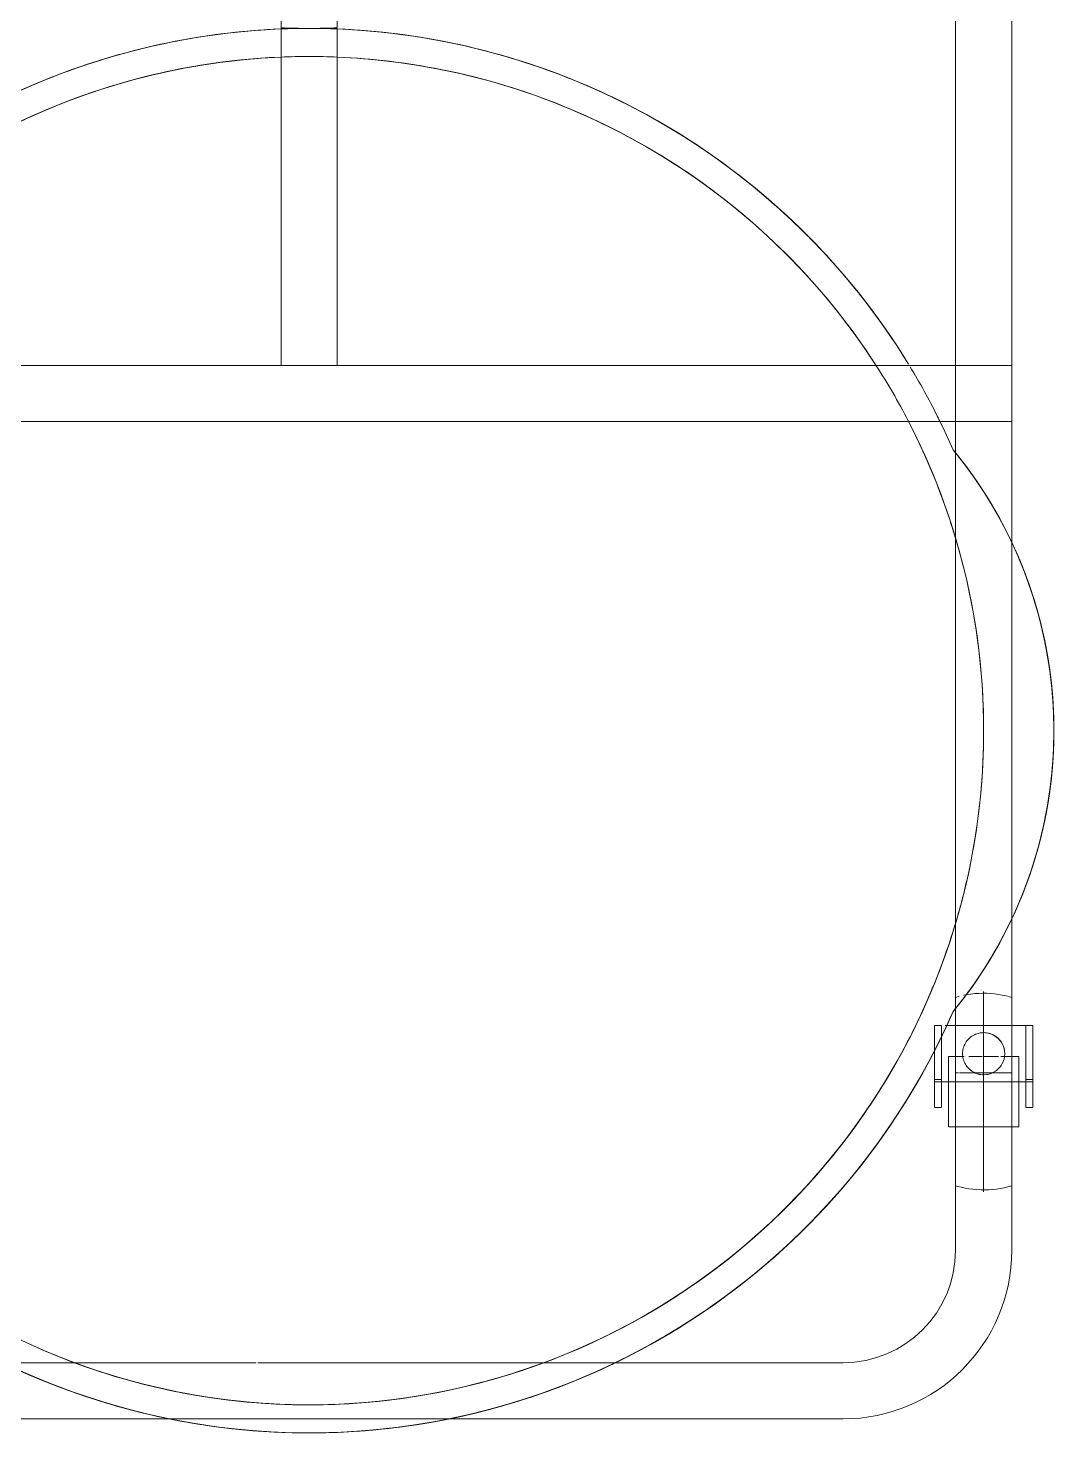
# Model space of a CAD drawing. Header units: inches. Extents: x 1180 to 3050, y -149 to 1363.
# Drawn here: x 1614.53 to 1632.78, y 1165.75 to 1190.75 of the extents above; entities that cross this region are included whole.
import ezdxf

# ---------------------------------------------------------------- set-up
doc = ezdxf.new("R2010")
doc.units = ezdxf.units.IN
doc.header["$MEASUREMENT"] = 0
doc.layers.add('I-FURN', color=30, linetype='Continuous', lineweight=9)

# ---------------------------------------------------------------- blocks, each defined once
blk = doc.blocks.new('FP_75-FIRST FLOOR POWER _ SIGNAL')
at = {"layer": 'I-FURN'}
for p, q in [((-18.593, -11.5), (-18.593, -11.551)), ((-18.593, -11.573), (-18.593, -11.924)), ((-18.924, -12), (-18.762, -12)), ((-18.687, -12), (-18.638, -12)), ((-18.593, -11.924), (-18.593, -12.118)), ((-18.593, -12.118), (-18.593, -12.5))]:
    blk.add_line(p, q, dxfattribs=at)
blk = doc.blocks.new('FP_76-FIRST FLOOR POWER _ SIGNAL')
at = {"layer": 'I-FURN'}
for p, q in [((-17.247, -11.5), (-17.228, -11.567)), ((-17.211, -11.643), (-17.199, -11.704)), ((-17.199, -11.704), (-17.189, -11.774)), ((-18.75, -12), (-18.924, -12)), ((-18.625, -12), (-18.75, -12)), ((-18.551, -12), (-18.625, -12)), ((-18.194, -12), (-18.55, -12)), ((-17.875, -12), (-18.194, -12)), ((-17.591, -12), (-17.87, -12)), ((-17.37, -12), (-17.591, -12)), ((-17.218, -12), (-17.37, -12)), ((-17.14, -12), (-17.218, -12)), ((-17.189, -11.774), (-17.181, -11.843)), ((-17.174, -11.983), (-17.175, -12.053)), ((-17.238, -12.467), (-17.247, -12.5))]:
    blk.add_line(p, q, dxfattribs=at)
at = {"layer": 'I-FURN', "flags": 128}
for points in [[(-17.181, -11.843), (-17.176, -11.913), (-17.174, -11.983)], [(-17.185, -12.193), (-17.194, -12.262), (-17.206, -12.331)], [(-17.175, -12.053), (-17.178, -12.123), (-17.185, -12.193)], [(-17.206, -12.331), (-17.22, -12.399), (-17.234, -12.452)]]:
    blk.add_lwpolyline(points, dxfattribs=at)
blk = doc.blocks.new('FP_77-FIRST FLOOR POWER _ SIGNAL')
at = {"layer": 'I-FURN'}
for p, q in [((-19.21, -12), (-19.164, -12)), ((-19.086, -12), (-18.924, -12))]:
    blk.add_line(p, q, dxfattribs=at)
blk = doc.blocks.new('FP_78-FIRST FLOOR POWER _ SIGNAL')
at = {"layer": 'I-FURN'}
for p, q in [((-20.708, -12), (-20.63, -12)), ((-20.63, -12), (-20.478, -12)), ((-20.478, -12), (-20.257, -12)), ((-20.257, -12), (-19.979, -12)), ((-19.979, -12), (-19.654, -12)), ((-19.654, -12), (-19.297, -12)), ((-19.297, -12), (-18.924, -12))]:
    blk.add_line(p, q, dxfattribs=at)
at = {"layer": 'I-FURN', "flags": 128}
blk.add_lwpolyline([(-20.601, -12.5), (-20.62, -12.433), (-20.636, -12.364), (-20.649, -12.296), (-20.659, -12.226), (-20.667, -12.157), (-20.672, -12.087), (-20.674, -12.017), (-20.673, -11.947), (-20.67, -11.877), (-20.664, -11.807), (-20.654, -11.738), (-20.643, -11.669), (-20.628, -11.601), (-20.611, -11.533), (-20.601, -11.5)], dxfattribs=at)
blk = doc.blocks.new('Bosu_Rack_6298 - Bosu_Rack_6298-6805441-FIRST FLOOR POWER _ SIGNAL')
at = {"layer": 'I-FURN'}
for p, q in [((-24.75, 9.5), (-24.75, 2.459)), ((-24.75, 2.459), (-24.75, 9.5)), ((-7, -9.5), (-7, 9.5)), ((-7, 9.5), (-7, -9.5)), ((-6, 0.5), (-6, 9.5)), ((-6, 9.5), (-6, -9.5)), ((-23.75, 4.053), (-23.75, 5.337)), ((-23.75, 5.337), (-23.75, 4.053)), ((-23.75, 0.943), (-23.75, 4.053)), ((-23.75, 4.053), (-23.75, 0.943)), ((-24.75, 2.459), (-24.75, -2.459)), ((-24.75, -2.459), (-24.75, 2.459)), ((-23.75, -4.053), (-23.75, 0.912)), ((-23.75, 0.912), (-23.75, -4.053)), ((-6, 0.5), (-6, -0.5)), ((6, 0.5), (-6, 0.5)), ((-6, 0.5), (6, 0.5)), ((-6, -0.5), (-6, 0.5)), ((-6, -0.5), (-6, 0.5)), ((-6, -0.5), (6, -0.5)), ((6, -0.5), (-6, -0.5)), ((-6, -9.5), (-6, -0.5)), ((-24.75, -2.459), (-24.75, -9.5)), ((-24.75, -9.5), (-24.75, -2.459)), ((-23.75, -5.337), (-23.75, -4.053)), ((-23.75, -4.053), (-23.75, -5.337)), ((-23.75, -9.5), (-23.75, -5.337)), ((-23.75, -5.337), (-23.75, -9.5)), ((-7, -12.5), (-7, -9.5)), ((-7, -9.5), (-7, -11.165)), ((-6, -11.165), (-6, -9.5)), ((-6, -9.5), (-6, -12.5)), ((-19.167, -9.978), (-19.164, -9.98)), ((-19.167, -9.978), (-19.164, -9.98)), ((-19.167, -9.978), (-19.164, -9.98)), ((-19.167, -9.978), (-19.164, -9.98)), ((-19.167, -9.978), (-19.164, -9.98)), ((-19.167, -9.978), (-19.164, -9.98)), ((-19.205, -11.125), (-19.205, -11.25)), ((-18.764, -11.125), (-19.201, -11.125)), ((-19.201, -11.125), (-19.189, -11.125)), ((-19.201, -11.25), (-18.764, -11.25)), ((-19.189, -11.25), (-19.201, -11.25)), ((-19.189, -11.125), (-18.75, -11.125)), ((-18.75, -11.25), (-19.189, -11.25)), ((-18.75, -11.125), (-18.75, -11.5)), ((-18.75, -11.125), (-18.75, -11.25)), ((-18.095, -11.125), (-18.75, -11.125)), ((-18.75, -11.5), (-18.75, -11.25)), ((-18.75, -11.25), (-17.871, -11.25)), ((-18.095, -11.125), (-18.712, -11.125)), ((-18.712, -11.25), (-18.712, -11.125)), ((-18.712, -11.25), (-17.871, -11.25)), ((-17.75, -11.125), (-18.095, -11.125)), ((-17.75, -11.125), (-18.095, -11.125)), ((-17.871, -11.25), (-17.75, -11.25)), ((-17.871, -11.25), (-17.75, -11.25)), ((-17.75, -11.245), (-17.75, -11.125)), ((-17.75, -11.245), (-17.75, -11.125)), ((-7, -11.167), (-7, -11.5)), ((-6, -11.5), (-6, -11.167)), ((-18.75, -11.5), (-21.75, -11.5)), ((-21.75, -11.5), (-18.75, -11.5)), ((-20.376, -11.5), (-20.601, -11.5)), ((-20.601, -11.5), (-18.924, -11.5)), ((-19.562, -11.5), (-20.376, -11.5)), ((-19.549, -11.375), (-19.549, -11.5)), ((-18.924, -11.375), (-19.549, -11.375)), ((-19.549, -11.375), (-18.924, -11.375)), ((-19.549, -11.5), (-19.549, -12.5)), ((-19.384, -11.5), (-19.545, -11.5)), ((-19.545, -11.5), (-19.384, -11.5)), ((-19.427, -11.5), (-19.473, -11.5)), ((-19.269, -11.5), (-19.358, -11.5)), ((-19.266, -11.5), (-19.348, -11.5)), ((-19.348, -11.5), (-19.266, -11.5)), ((-19.117, -11.5), (-19.254, -11.5)), ((-19.254, -11.5), (-19.117, -11.5)), ((-19.174, -11.5), (-19.249, -11.5)), ((-19.109, -11.5), (-19.155, -11.5)), ((-18.942, -11.5), (-19.101, -11.5)), ((-19.101, -11.5), (-18.942, -11.5)), ((-18.941, -11.5), (-19.065, -11.5)), ((-18.762, -11.375), (-18.924, -11.375)), ((-18.924, -11.375), (-18.762, -11.375)), ((-18.742, -11.5), (-18.924, -11.5)), ((-18.907, -11.5), (-18.783, -11.5)), ((-18.906, -11.5), (-18.747, -11.5)), ((-18.747, -11.5), (-18.906, -11.5)), ((-18.75, -11.5), (-18.75, -12.5)), ((-18.75, -12.5), (-18.75, -11.5)), ((-17.75, -11.5), (-18.75, -11.5)), ((-18.75, -11.5), (-18.75, -12.5)), ((-18.75, -12.5), (-18.75, -11.5)), ((-18.75, -11.5), (-17.75, -11.5)), ((-17.75, -11.5), (-18.75, -11.5)), ((-18.75, -11.5), (-17.75, -11.5)), ((-18.299, -11.375), (-18.749, -11.375)), ((-18.749, -11.375), (-18.299, -11.375)), ((-18.086, -11.5), (-18.742, -11.5)), ((-18.739, -11.5), (-18.599, -11.5)), ((-18.731, -11.5), (-18.595, -11.5)), ((-18.595, -11.5), (-18.731, -11.5)), ((-18.582, -11.5), (-18.5, -11.5)), ((-18.5, -11.5), (-18.582, -11.5)), ((-18.58, -11.5), (-18.49, -11.5)), ((-18.464, -11.5), (-18.339, -11.5)), ((-18.339, -11.5), (-18.464, -11.5)), ((-18.421, -11.5), (-18.376, -11.5)), ((-18.333, -11.5), (-18.302, -11.5)), ((-18.302, -11.5), (-18.333, -11.5)), ((-18.299, -11.5), (-18.299, -11.375)), ((-18.299, -11.651), (-18.299, -11.5)), ((-18.286, -11.5), (-17.738, -11.5)), ((-17.472, -11.5), (-18.086, -11.5)), ((-17.75, -11.5), (-17.75, -11.317)), ((-17.75, -11.317), (-17.75, -11.5)), ((-17.75, -12.5), (-17.75, -11.5)), ((-17.75, -11.5), (-17.75, -12.5)), ((-17.433, -11.5), (-17.75, -11.5)), ((-17.75, -11.5), (-17.75, -12.5)), ((-17.75, -12.5), (-17.75, -11.5)), ((-17.75, -11.5), (-17.433, -11.5)), ((-17.433, -11.5), (-17.75, -11.5)), ((-17.75, -11.5), (-17.75, -12.5)), ((-17.75, -12.5), (-17.75, -11.5)), ((-17.75, -11.5), (-17.433, -11.5)), ((-17.75, -12.5), (-17.75, -11.5)), ((-17.75, -11.5), (-17.75, -12.5)), ((-17.433, -11.5), (-17.75, -11.5)), ((-17.75, -11.5), (-17.433, -11.5)), ((-17.71, -11.5), (-17.472, -11.5)), ((-15.729, -11.5), (-17.433, -11.5)), ((-17.433, -11.5), (-15.729, -11.5)), ((-15.729, -11.5), (-17.433, -11.5)), ((-17.433, -11.5), (-15.729, -11.5)), ((-15.729, -11.5), (-17.433, -11.5)), ((-17.433, -11.5), (-15.729, -11.5)), ((-17.401, -11.5), (-17.247, -11.5)), ((-17.247, -11.5), (-17.401, -11.5)), ((-9.271, -11.5), (-15.729, -11.5)), ((-15.729, -11.5), (-12.5, -11.5)), ((-9.271, -11.5), (-15.729, -11.5)), ((-15.729, -11.5), (-9.271, -11.5)), ((-9.271, -11.5), (-15.729, -11.5)), ((-15.729, -11.5), (-9.271, -11.5)), ((-12.494, -11.5), (-9.271, -11.5)), ((-7.567, -11.5), (-9.271, -11.5)), ((-9.271, -11.5), (-7.567, -11.5)), ((-7.567, -11.5), (-9.271, -11.5)), ((-9.271, -11.5), (-7.567, -11.5)), ((-7.567, -11.5), (-9.271, -11.5)), ((-9.271, -11.5), (-7.567, -11.5)), ((-7, -11.5), (-7.567, -11.5)), ((-7.567, -11.5), (-7, -11.5)), ((-7, -11.5), (-7.567, -11.5)), ((-7.567, -11.5), (-7, -11.5)), ((-7, -11.5), (-7.567, -11.5)), ((-7.567, -11.5), (-7, -11.5)), ((-7, -12.5), (-7, -11.5)), ((-7, -11.5), (-7, -12.5)), ((-7, -12.5), (-7, -11.5)), ((-7, -11.5), (-7, -12.5)), ((-7, -12.5), (-7, -11.5)), ((-7, -11.5), (-6, -11.5)), ((-6, -11.5), (-7, -11.5)), ((-7, -11.5), (-6, -11.5)), ((-6, -11.5), (-6, -12.5)), ((6, -11.5), (-6, -11.5)), ((-6, -11.5), (6, -11.5)), ((-18.299, -11.976), (-18.299, -11.735)), ((-18.299, -12.265), (-18.299, -12)), ((-21.75, -12.5), (-18.75, -12.5)), ((-18.75, -12.5), (-21.75, -12.5)), ((-20.601, -12.5), (-19.763, -12.5)), ((-18.924, -12.5), (-20.601, -12.5)), ((-19.763, -12.5), (-19.562, -12.5)), ((-19.549, -12.5), (-19.549, -12.625)), ((-19.515, -12.5), (-19.547, -12.5)), ((-19.547, -12.5), (-19.515, -12.5)), ((-19.366, -12.5), (-19.499, -12.5)), ((-19.499, -12.5), (-19.366, -12.5)), ((-19.427, -12.5), (-19.381, -12.5)), ((-19.358, -12.5), (-19.269, -12.5)), ((-19.254, -12.5), (-19.348, -12.5)), ((-19.348, -12.5), (-19.254, -12.5)), ((-19.101, -12.5), (-19.239, -12.5)), ((-19.239, -12.5), (-19.101, -12.5)), ((-19.234, -12.5), (-19.174, -12.5)), ((-19.155, -12.5), (-19.093, -12.5)), ((-18.924, -12.5), (-19.084, -12.5)), ((-19.084, -12.5), (-18.924, -12.5)), ((-19.04, -12.5), (-18.924, -12.5)), ((-18.809, -12.5), (-18.924, -12.5)), ((-18.924, -12.5), (-18.742, -12.5)), ((-18.924, -12.5), (-18.764, -12.5)), ((-18.764, -12.5), (-18.924, -12.5)), ((-18.75, -12.5), (-18.75, -12.875)), ((-18.75, -12.75), (-18.75, -12.5)), ((-18.75, -12.5), (-17.75, -12.5)), ((-17.75, -12.5), (-18.75, -12.5)), ((-18.75, -12.5), (-17.75, -12.5)), ((-17.75, -12.5), (-18.75, -12.5)), ((-18.614, -12.5), (-18.742, -12.5)), ((-18.742, -12.5), (-18.086, -12.5)), ((-18.734, -12.5), (-18.609, -12.5)), ((-18.609, -12.5), (-18.734, -12.5)), ((-18.595, -12.5), (-18.5, -12.5)), ((-18.5, -12.5), (-18.595, -12.5)), ((-18.49, -12.5), (-18.58, -12.5)), ((-18.482, -12.5), (-18.349, -12.5)), ((-18.349, -12.5), (-18.482, -12.5)), ((-18.421, -12.5), (-18.467, -12.5)), ((-18.339, -12.5), (-18.303, -12.5)), ((-18.303, -12.5), (-18.339, -12.5)), ((-18.299, -12.362), (-18.299, -12.307)), ((-18.299, -12.5), (-18.299, -12.37)), ((-18.299, -12.625), (-18.299, -12.5)), ((-17.738, -12.5), (-18.286, -12.5)), ((-18.086, -12.5), (-17.247, -12.5)), ((-17.75, -12.875), (-17.75, -12.5)), ((-17.75, -12.5), (-17.75, -12.75)), ((-17.75, -12.5), (-15.806, -12.5)), ((-15.806, -12.5), (-17.75, -12.5)), ((-17.75, -12.5), (-15.806, -12.5)), ((-15.806, -12.5), (-17.75, -12.5)), ((-17.75, -12.5), (-15.806, -12.5)), ((-15.806, -12.5), (-17.75, -12.5)), ((-17.472, -12.5), (-17.71, -12.5)), ((-17.247, -12.5), (-17.472, -12.5)), ((-15.806, -12.5), (-9.194, -12.5)), ((-9.194, -12.5), (-15.806, -12.5)), ((-15.806, -12.5), (-9.194, -12.5)), ((-9.194, -12.5), (-15.806, -12.5)), ((-15.806, -12.5), (-9.194, -12.5)), ((-9.194, -12.5), (-15.806, -12.5)), ((-9.194, -12.5), (-7, -12.5)), ((-7, -12.5), (-9.194, -12.5)), ((-9.194, -12.5), (-7, -12.5)), ((-7, -12.5), (-9.194, -12.5)), ((-9.194, -12.5), (-7, -12.5)), ((-7, -12.5), (-9.194, -12.5)), ((-7, -12.5), (-6, -12.5)), ((-6, -12.5), (-7, -12.5)), ((-7, -12.5), (-6, -12.5)), ((-6, -12.5), (-7, -12.5)), ((-6, -12.5), (6, -12.5)), ((6, -12.5), (-6, -12.5)), ((-19.549, -12.625), (-18.924, -12.625)), ((-18.924, -12.625), (-19.549, -12.625)), ((-19.205, -12.75), (-19.205, -12.875)), ((-18.764, -12.75), (-19.201, -12.75)), ((-19.201, -12.75), (-19.189, -12.75)), ((-19.189, -12.75), (-18.75, -12.75)), ((-18.924, -12.625), (-18.762, -12.625)), ((-18.762, -12.625), (-18.924, -12.625)), ((-17.75, -12.75), (-18.75, -12.75)), ((-18.75, -12.75), (-18.75, -12.875)), ((-18.749, -12.625), (-18.299, -12.625)), ((-18.299, -12.625), (-18.749, -12.625)), ((-17.75, -12.75), (-18.712, -12.75)), ((-18.712, -12.75), (-18.712, -12.875)), ((-17.75, -12.875), (-17.75, -12.75)), ((-19.201, -12.875), (-18.764, -12.875)), ((-19.189, -12.875), (-19.201, -12.875)), ((-18.75, -12.875), (-19.189, -12.875)), ((-18.75, -12.875), (-17.75, -12.875)), ((-18.712, -12.875), (-17.75, -12.875))]:
    blk.add_line(p, q, dxfattribs=at)
for centre, radius, start, end in [((-12.5, 0), 12, 105.6886, 270), ((-12.5, 0), 12.5, 113.5782, 246.4218), ((-12.5, 0), 12.5, 113.5782, 246.4218), ((-12.5, 0), 12.5, 113.5782, 246.4218), ((-12.5, 0), 12.5, 113.5782, 246.4218), ((-12.5, 0), 12.5, 113.5782, 246.4218), ((-12.5, 0), 12.5, 113.5782, 246.4218), ((-12.5, 0), 12.5, 2.3061, 58.5386), ((-12.5, 0), 12.5, 2.3061, 58.5386), ((-12.5, 0), 12.5, 2.3061, 58.5386), ((-12.5, 0), 12.5, 2.3061, 58.5386), ((-12.5, 0), 12.5, 2.3061, 58.5386), ((-12.5, 0), 12.5, 22.1406, 58.5386), ((-12.5, 0), 12.5, 2.3061, 58.5386), ((-12.5, 0), 12.5, 2.3061, 58.5386), ((-12.5, 0), 12.5, 124.6485, 246.4218), ((-12.5, 0), 12.5, 124.6485, 157.8594), ((-12.5, 0), 12, 2.4027, 57.1547), ((-12.5, 0), 12, 2.4027, 57.1547), ((-12.5, 0), 12, 2.4027, 57.1547), ((-12.5, 0), 12, 2.4027, 57.1547), ((-12.5, 0), 12, 2.4027, 56.25), ((-12.5, 0), 12.5, 135.7188, 246.4218), ((-12.5, 0), 12.5, 135.7188, 213.2109), ((-12.5, 0), 12.5, 135.7188, 180), ((-12.5, 0), 12.5, 135.7188, 157.8594), ((-12.5, 0), 12.5, 135.7188, 157.8594), ((-12.5, 0), 12.5, 11.0703, 44.2812), ((-12.5, 0), 12, 11.25, 45), ((-12.5, 0), 12.5, 146.7891, 157.8594), ((-12.5, 0), 12.5, 22.1406, 33.2109), ((-12.5, 0), 12.5, 22.1406, 33.2109), ((-12.5, 0), 12.5, 22.1406, 33.2109), ((-12.5, 0), 12.5, 22.1406, 33.2109), ((-12.5, 0), 12.5, 22.1406, 33.2109), ((-12.5, 0), 12, 2.4027, 33.75), ((-12.5, 0), 12, 155.4599, 236.25), ((-12.5, 0), 12, 155.4599, 202.5), ((-12.5, 0), 12, 155.4599, 236.25), ((-12.5, 0), 12, 155.4599, 236.25), ((-12.5, 0), 12, 155.4599, 236.25), ((-12.5, 0), 12, 155.4599, 168.75), ((-12.5, 0), 12.5, 157.8594, 180), ((-12.5, 0), 12.5, 157.8594, 168.9297), ((-12.5, 0), 12.5, 157.8594, 168.9297), ((-12.5, 0), 12.5, 157.8594, 168.9297), ((-12.5, 0), 12.5, 2.3061, 22.1406), ((-12.5, 0), 12.5, 11.0703, 22.1406), ((-12.5, 0), 12.5, 11.0703, 22.1406), ((-12.5, 0), 12.5, 11.0703, 22.1406), ((-12.5, 0), 12.5, 2.3061, 22.1406), ((-12.5, 0), 12.5, 2.3061, 22.1406), ((-12.5, 0), 12.5, 168.9297, 180), ((-12.5, 0), 12.5, 168.9297, 180), ((-12.5, 0), 12.5, 168.9297, 180), ((-12.5, 0), 12, 168.75, 236.25), ((-12.5, 0), 12, 2.4027, 11.25), ((-12.5, 0), 12.5, 2.3061, 11.0703), ((-12.5, 0), 12.5, 2.3061, 11.0703), ((-12.5, 0), 12.5, 2.3061, 11.0703), ((-12.5, 0), 12.5, 2.3061, 11.0703), ((-12.5, 0), 12, 357.5973, 2.4027), ((-12.5, 0), 12, 360, 2.4027), ((-12.5, 0), 12, 357.5973, 2.4027), ((-12.5, 0), 12, 357.5973, 2.4027), ((-12.5, 0), 12, 357.5973, 2.4027), ((-12.5, 0), 12, 357.5973, 2.4027), ((-12.5, 0), 12, 357.5973, 2.4027), ((-12.5, 0), 12.5, 357.694, 2.3061), ((-12.5, 0), 12.5, 357.694, 2.3061), ((-12.5, 0), 12.5, 357.694, 2.3061), ((-12.5, 0), 12.5, 0, 2.3061), ((-12.5, 0), 12.5, 357.694, 2.3061), ((-12.5, 0), 12.5, 357.694, 2.3061), ((-12.5, 0), 12.5, 0, 2.3061), ((-12.5, 0), 12.5, 357.694, 2.3061), ((-12.5, 0), 12.5, 0, 2.3061), ((-12.5, 0), 12.5, 357.694, 2.3061), ((-12.5, 0), 12.5, 357.694, 2.3061), ((-12.5, 0), 12.5, 357.694, 2.3061), ((-12.5, 0), 12.5, 357.694, 2.3061), ((-12.5, 0), 12.5, 357.694, 2.3061), ((12.5, 0), 12.5, 177.6939, 182.306), ((12.5, 0), 12.5, 177.6939, 182.306), ((12.5, 0), 12.5, 177.6939, 182.306), ((12.5, 0), 12.5, 177.6939, 182.306), ((12.5, 0), 12.5, 177.6939, 180), ((12.5, 0), 12.5, 177.6939, 182.306), ((12.5, 0), 12.5, 177.6939, 182.306), ((12.5, 0), 12.5, 177.6939, 182.306), ((12.5, 0), 12.5, 177.6939, 182.306), ((12.5, 0), 12.5, 177.6939, 182.306), ((12.5, 0), 12.5, 177.6939, 182.306), ((12.5, 0), 12.5, 177.6939, 182.306), ((12.5, 0), 12.5, 177.6939, 182.306), ((12.5, 0), 12.5, 177.6939, 182.306), ((-12.5, 0), 12.5, 180, 191.0703), ((-12.5, 0), 12.5, 180, 191.0703), ((-12.5, 0), 12.5, 180, 191.0703), ((-12.5, 0), 12.5, 180, 191.0703), ((-12.5, 0), 12.5, 180, 202.1406), ((-12.5, 0), 12, 357.5973, 360), ((-12.5, 0), 12.5, 357.694, 0), ((-12.5, 0), 12.5, 357.694, 0), ((-12.5, 0), 12.5, 357.694, 0), ((12.5, 0), 12.5, 180, 182.306), ((-12.5, 0), 12, 302.7721, 357.5973), ((-12.5, 0), 12, 302.7721, 357.5973), ((-12.5, 0), 12, 302.7721, 357.5973), ((-12.5, 0), 12, 302.7721, 357.5973), ((-12.5, 0), 12, 302.7721, 357.5973), ((-12.5, 0), 12.5, 301.4616, 357.694), ((-12.5, 0), 12.5, 301.4616, 357.694), ((-12.5, 0), 12.5, 301.4616, 357.694), ((-12.5, 0), 12.5, 301.4616, 357.694), ((-12.5, 0), 12.5, 301.4616, 357.694), ((-12.5, 0), 12.5, 301.4616, 357.694), ((-12.5, 0), 12.5, 301.4616, 357.694), ((-12.5, 0), 12.5, 301.4616, 357.694), ((-12.5, 0), 12.5, 315.7188, 357.694), ((-12.5, 0), 12.5, 315.7188, 357.694), ((-12.5, 0), 12.5, 337.8594, 357.694), ((-12.5, 0), 12, 348.75, 357.5973), ((-12.5, 0), 12, 348.75, 357.5973), ((-12.5, 0), 12.5, 348.9297, 357.694), ((-12.5, 0), 12.5, 348.9297, 357.694), ((-12.5, 0), 12.5, 348.9297, 357.694), ((-12.5, 0), 12.5, 191.0703, 202.1406), ((-12.5, 0), 12.5, 191.0703, 202.1406), ((-12.5, 0), 12.5, 191.0703, 224.2812), ((-12.5, 0), 12.5, 191.0703, 213.2109), ((-12.5, 0), 12, 302.7721, 348.75), ((-12.5, 0), 12.5, 326.7891, 348.9297), ((-12.5, 0), 12, 337.5, 348.75), ((-12.5, 0), 12.5, 337.8594, 348.9297), ((-12.5, 0), 12.5, 337.8594, 348.9297), ((-12.5, 0), 12.5, 202.1406, 213.2109), ((-12.5, 0), 12.5, 202.1406, 224.2812), ((-12.5, 0), 12.5, 202.1406, 246.4218), ((-12.5, 0), 12, 202.5, 236.25), ((-12.5, 0), 12.5, 301.4616, 337.8594), ((-12.5, 0), 12, 315, 337.5), ((-12.5, 0), 12.5, 315.7188, 337.8594), ((-12.5, 0), 12.5, 315.7188, 337.8594), ((-12.5, 0), 12.5, 213.2109, 224.2812), ((-12.5, 0), 12.5, 213.2109, 224.2812), ((-12.5, 0), 12.5, 213.2109, 224.2812), ((-12.5, 0), 12.5, 315.7188, 326.7891), ((-12.5, 0), 12, 303.75, 315), ((-12.5, 0), 12.5, 224.2812, 235.3515), ((-12.5, 0), 12.5, 224.2812, 235.3515), ((-12.5, 0), 12.5, 224.2812, 235.3515), ((-12.5, 0), 12.5, 224.2812, 235.3515), ((-12.5, 0), 12.5, 224.2812, 246.4218), ((-12.5, 0), 12.5, 301.4616, 315.7188), ((-12.5, 0), 12.5, 301.4616, 315.7188), ((-12.5, 0), 12.5, 301.4616, 315.7188), ((-12.5, 0), 12.5, 301.4616, 315.7188), ((-12.5, 0), 12.5, 304.6485, 315.7188), ((-21.75, -9.5), 3, 180, 270), ((-21.75, -9.5), 3, 180, 270), ((-21.75, -9.5), 2, 180, 270), ((-21.75, -9.5), 2, 180, 270), ((-12.5, 0), 12, 236.2672, 254.3114), ((-12.5, 0), 12, 236.2672, 247.5), ((-12.5, 0), 12, 236.2672, 254.3114), ((-12.5, 0), 12, 236.2672, 254.3114), ((-12.5, 0), 12, 236.2672, 247.5), ((-12.5, 0), 12, 236.2672, 254.3114), ((-12.5, 0), 12, 302.7721, 303.75), ((-12.5, 0), 12, 297.4227, 302.7721), ((-12.5, 0), 12, 297.4227, 302.7721), ((-12.5, 0), 12, 297.4227, 302.7721), ((-12.5, 0), 12, 297.4227, 302.7721), ((-12.5, 0), 12, 297.4227, 302.7721), ((-12.5, 0), 12, 297.4227, 302.7721), ((-12.5, 0), 12, 297.4227, 302.7721), ((-12.5, 0), 12.5, 235.3515, 246.4218), ((-12.5, 0), 12.5, 235.3515, 246.4218), ((-12.5, 0), 12.5, 235.3515, 246.4218), ((-12.5, 0), 12.5, 235.3515, 246.4218), ((-12.5, 0), 12.5, 301.4616, 304.6485), ((-12.5, 0), 12, 270, 297.4227), ((-12.5, 0), 12, 285.6886, 297.4227), ((-12.5, 0), 12, 285.6886, 297.4227), ((-12.5, 0), 12, 285.6886, 297.4227), ((-12.5, 0), 12, 285.6886, 297.4227), ((-12.5, 0), 12, 292.5, 297.4227), ((-12.5, 0), 12, 292.5, 297.4227), ((-12.5, 0), 12.5, 296.6339, 301.2075), ((-12.5, 0), 12.5, 296.6339, 301.2075), ((-12.5, 0), 12.5, 296.6339, 301.2075), ((-12.5, 0), 12.5, 296.6339, 301.2075), ((-12.5, 0), 12.5, 296.6339, 301.2075), ((-12.5, 0), 12.5, 296.6339, 301.2075), ((-12.5, 0), 12.5, 296.6339, 301.2075), ((-12.5, 0), 12.5, 296.6339, 301.2075), ((-12.5, 0), 12.5, 296.6339, 301.2075), ((-12.5, 0), 12.5, 296.6339, 301.2075), ((-12.5, 0), 12.5, 296.6339, 301.2075), ((-12.5, 0), 12.5, 296.6339, 301.2075), ((-12.5, 0), 12.5, 296.6339, 301.2075), ((-12.5, 0), 12.5, 296.6339, 301.2075), ((-12.5, 0), 12, 247.5, 254.3114), ((-12.5, 0), 12, 247.5, 254.3114), ((-12.5, 0), 12, 285.6886, 292.5), ((-12.5, 0), 12, 285.6886, 292.5), ((-12.5, 0), 12.5, 293.5782, 296.206), ((-12.5, 0), 12.5, 293.5782, 296.206), ((-12.5, 0), 12.5, 293.5782, 296.206), ((-12.5, 0), 12.5, 293.5782, 296.206), ((-12.5, 0), 12.5, 293.5782, 296.206), ((-12.5, 0), 12.5, 293.5782, 296.206), ((-12.5, 0), 12.5, 293.5782, 296.206), ((-12.5, 0), 12.5, 293.5782, 296.206), ((-12.5, 0), 12.5, 293.5782, 296.206), ((-12.5, 0), 12.5, 293.5782, 296.206), ((-12.5, 0), 12.5, 293.5782, 296.206), ((-12.5, 0), 12.5, 293.5782, 296.206), ((-12.5, 0), 12.5, 293.5782, 296.206), ((-12.5, 0), 12.5, 293.5782, 296.206), ((-12.5, 0), 12.5, 296.206, 296.6148), ((-12.5, 0), 12.5, 296.206, 296.6148), ((-12.5, 0), 12.5, 296.206, 296.6148), ((-12.5, 0), 12.5, 296.206, 296.6148), ((-12.5, 0), 12.5, 296.206, 296.6148), ((-12.5, 0), 12.5, 296.206, 296.6148), ((-12.5, 0), 12.5, 296.206, 296.6148), ((-12.5, 0), 12.5, 296.206, 296.6148), ((-12.5, 0), 12.5, 296.206, 296.6148), ((-12.5, 0), 12.5, 296.206, 296.6148), ((-12.5, 0), 12.5, 296.206, 296.6148), ((-12.5, 0), 12.5, 296.206, 296.6148), ((-12.5, 0), 12.5, 296.206, 296.6148), ((-12.5, 0), 12.5, 296.206, 296.6148), ((-12.5, -5.384), 7.866, 230.5329, 309.4671), ((-12.5, -5.384), 7.866, 230.5329, 243.6886), ((-12.5, -5.384), 7.866, 230.5329, 231.1185), ((-12.5, -5.384), 7.866, 230.5329, 231.1185), ((-12.5, -5.384), 7.866, 230.5329, 231.1185), ((-12.5, -5.384), 7.866, 230.5329, 231.1185), ((-12.5, -5.384), 7.866, 230.5329, 231.1185), ((-12.5, -5.384), 7.866, 230.5329, 231.1185), ((-12.5, -5.384), 7.866, 230.5329, 231.1185), ((-12.5, -5.384), 7.866, 230.5329, 231.1185), ((-12.5, -5.384), 7.866, 230.5329, 231.1185), ((-12.5, -5.384), 7.866, 230.5329, 231.1185), ((-12.5, -5.384), 7.866, 230.5329, 231.1185), ((-12.5, -5.384), 7.866, 230.5329, 231.1185), ((-12.5, -5.384), 7.866, 243.6886, 309.4671), ((-12.5, -5.384), 7.866, 308.8815, 309.4671), ((-12.5, -5.384), 7.866, 308.8815, 309.4671), ((-12.5, -5.384), 7.866, 308.8815, 309.4671), ((-12.5, -5.384), 7.866, 308.8815, 309.4671), ((-12.5, -5.384), 7.866, 308.8815, 309.4671), ((-12.5, -5.384), 7.866, 308.8815, 309.4671), ((-12.5, -5.384), 7.866, 308.8815, 309.4671), ((-12.5, -5.384), 7.866, 308.8815, 309.4671), ((-12.5, -5.384), 7.866, 308.8815, 309.4671), ((-12.5, -5.384), 7.866, 308.8815, 309.4671), ((-12.5, -5.384), 7.866, 308.8815, 309.4671), ((-12.5, -5.384), 7.866, 308.8815, 309.4671), ((-18.25, -12), 0.375, 135, 210), ((-18.25, -12), 0.375, 135, 165), ((-18.25, -12), 0.375, 105, 135), ((-18.25, -12), 0.375, 120, 135), ((-18.25, -12), 0.375, 105, 120), ((-18.25, -12), 0.375, 90, 105), ((-18.25, -12), 0.375, 90, 105), ((-18.25, -12), 0.375, 75, 90), ((-18.25, -12), 0.375, 75, 90), ((-18.25, -12), 0.375, 45, 75), ((-18.25, -12), 0.375, 60, 75), ((-18.25, -12), 0.375, 45, 60), ((-18.25, -12), 0.375, 15, 45), ((-18.25, -12), 0.375, 15, 45), ((-12.5, -5.384), 7.866, 231.1185, 245.0927), ((-12.5, -5.384), 7.866, 231.1185, 245.0927), ((-12.5, -5.384), 7.866, 231.1185, 243.6886), ((-12.5, -5.384), 7.866, 231.1185, 245.0927), ((-12.5, -5.384), 7.866, 231.1185, 243.6886), ((-12.5, -5.384), 7.866, 231.1185, 245.0927), ((-12.5, -5.384), 7.866, 231.1185, 245.0927), ((-12.5, -5.384), 7.866, 231.1185, 245.0927), ((-12.5, -5.384), 7.866, 231.1185, 245.0927), ((-12.5, -5.384), 7.866, 231.1185, 245.0927), ((-12.5, -5.384), 7.866, 231.1185, 243.6886), ((-12.5, -5.384), 7.866, 231.1185, 243.6886), ((-12.5, 0), 12, 254.3114, 258.5805), ((-12.5, 0), 12, 254.3114, 258.5805), ((-12.5, 0), 12, 254.3114, 258.5805), ((-12.5, 0), 12, 254.3114, 258.5805), ((-12.5, 0), 12, 254.3114, 258.5805), ((-12.5, 0), 12, 254.3114, 258.5805), ((-12.5, 0), 12, 270, 285.6886), ((-12.5, 0), 12, 270, 285.6886), ((-12.5, 0), 12, 270, 285.6886), ((-12.5, 0), 12, 270, 285.6886), ((-12.5, 0), 12, 270, 285.6886), ((-12.5, 0), 12, 270, 285.6886), ((-12.5, -5.384), 7.866, 294.9073, 308.8815), ((-12.5, -5.384), 7.866, 294.9073, 308.8815), ((-12.5, -5.384), 7.866, 294.9073, 308.8815), ((-12.5, -5.384), 7.866, 294.9073, 308.8815), ((-12.5, -5.384), 7.866, 294.9073, 308.8815), ((-12.5, -5.384), 7.866, 294.9073, 308.8815), ((-12.5, -5.384), 7.866, 294.9073, 308.8815), ((-12.5, -5.384), 7.866, 294.9073, 308.8815), ((-12.5, -5.384), 7.866, 294.9073, 308.8815), ((-12.5, -5.384), 7.866, 296.3114, 308.8815), ((-12.5, -5.384), 7.866, 296.3114, 308.8815), ((-12.5, -5.384), 7.866, 296.3114, 308.8815), ((-18.25, -12), 0.375, 165, 180), ((-18.25, -12), 0.375, 180, 210), ((-18.25, -12), 0.375, 270, 15), ((-18.25, -12), 0.375, 330, 15), ((-12.5, 0), 12, 258.75, 270), ((-12.5, 0), 12, 258.75, 270), ((-12.5, 0), 12, 258.75, 270), ((-12.5, 0), 12, 258.75, 270), ((-12.5, 0), 12, 258.75, 270), ((-12.5, 0), 12, 258.75, 270), ((-18.25, -12), 0.375, 210, 225), ((-18.25, -12), 0.375, 210, 225), ((-18.25, -12), 0.375, 270, 330), ((-18.25, -12), 0.375, 225, 240), ((-18.25, -12), 0.375, 225, 240), ((-18.25, -12), 0.375, 240, 270), ((-18.25, -12), 0.375, 240, 270), ((-12.5, -5.384), 7.866, 243.6886, 245.0927), ((-12.5, -5.384), 7.866, 243.6886, 245.0927), ((-12.5, -5.384), 7.866, 243.6886, 245.0927), ((-12.5, -5.384), 7.866, 243.6886, 245.0927), ((-12.5, -5.384), 7.866, 294.9073, 296.3114), ((-12.5, -5.384), 7.866, 294.9073, 296.3114), ((-12.5, -5.384), 7.866, 294.9073, 296.3114), ((-12.5, -5.384), 7.866, 245.0927, 294.9073), ((-12.5, -5.384), 7.866, 245.0927, 294.9073), ((-12.5, -5.384), 7.866, 245.0927, 294.9073), ((-12.5, -5.384), 7.866, 245.0927, 256.8443), ((-12.5, -5.384), 7.866, 245.0927, 256.8443), ((-12.5, -5.384), 7.866, 245.0927, 256.8443), ((-12.5, -5.384), 7.866, 245.0927, 283.1557), ((-12.5, -5.384), 7.866, 245.0927, 294.9073), ((-12.5, -5.384), 7.866, 245.0927, 283.1557), ((-12.5, -5.384), 7.866, 245.0927, 294.9073), ((-12.5, -5.384), 7.866, 245.0927, 256.8443), ((-12.5, -5.384), 7.866, 245.0927, 294.9073), ((-12.5, -5.384), 7.866, 270, 294.9073), ((-12.5, -5.384), 7.866, 283.1557, 294.9073), ((-12.5, -5.384), 7.866, 283.1557, 294.9073), ((-12.5, -5.384), 7.866, 283.1557, 294.9073), ((-12.5, -5.384), 7.866, 283.1557, 294.9073), ((-12.5, -5.384), 7.866, 283.1557, 294.9073), ((-12.5, -5.384), 7.866, 256.8443, 283.1557), ((-12.5, -5.384), 7.866, 256.8443, 270), ((-12.5, -5.384), 7.866, 256.8443, 283.1557), ((-12.5, -5.384), 7.866, 256.8443, 270), ((-12.5, -5.384), 7.866, 270, 283.1557)]:
    blk.add_arc(centre, radius, start, end, dxfattribs=at)
for name in ['FP_78-FIRST FLOOR POWER _ SIGNAL', 'FP_75-FIRST FLOOR POWER _ SIGNAL', 'FP_76-FIRST FLOOR POWER _ SIGNAL', 'FP_77-FIRST FLOOR POWER _ SIGNAL']:
    blk.add_blockref(name, (0, 0), dxfattribs=at)

msp = doc.modelspace()

# ---------------------------------------------------------------- block references
at = {"layer": 'I-FURN', "rotation": 90.00000000000031}
msp.add_blockref('Bosu_Rack_6298 - Bosu_Rack_6298-6805441-FIRST FLOOR POWER _ SIGNAL', (1619.528, 1190.745), dxfattribs=at)

doc.saveas('drawing.dxf')
